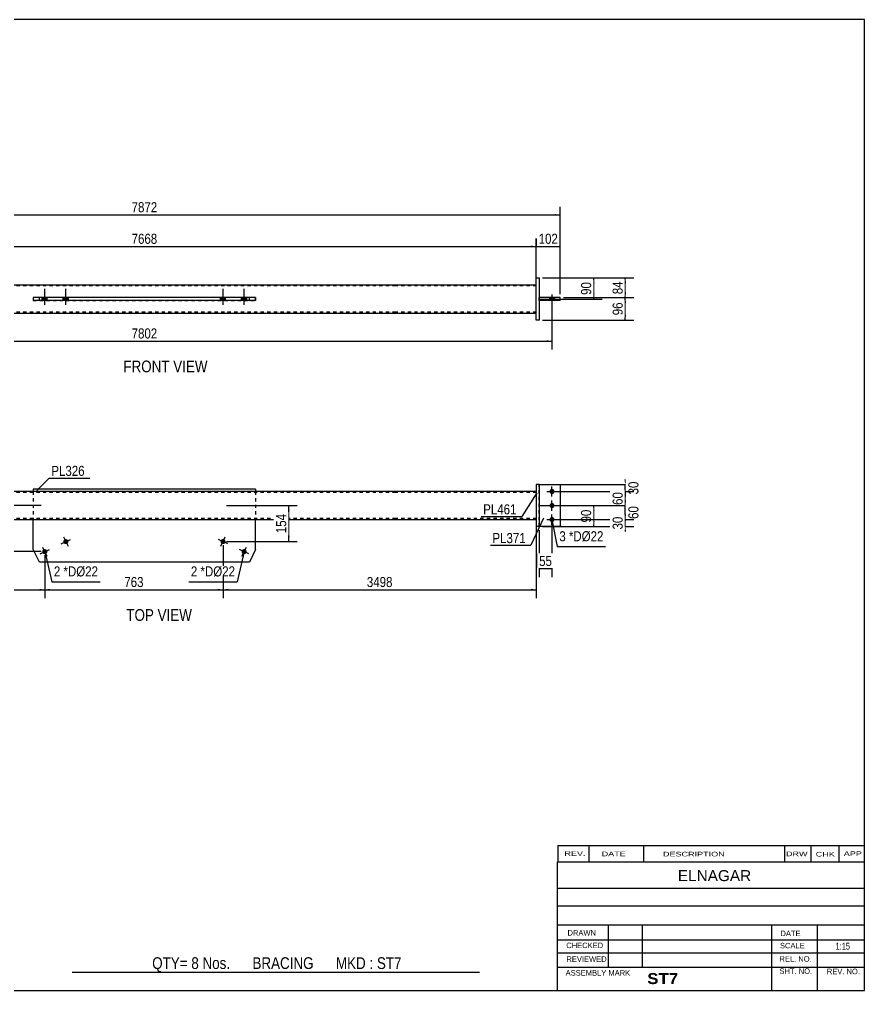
# Model space of a CAD drawing. Header units: millimetres. Extents: x 2 to 405, y 5 to 282.
# Drawn here: x 163.9 to 405, y 5 to 282 of the extents above; entities that cross this region are included whole.
import ezdxf

# ---------------------------------------------------------------- set-up
doc = ezdxf.new("R2010")
doc.units = ezdxf.units.MM
doc.linetypes.add('DXK_LINE_DOT1', pattern=[1.8814, 0.9407, -0.9407])
doc.styles.add('Arial', font='ARIAL.TTF', dxfattribs={"height": 0.2})
doc.styles.add('Arial Bold', font='ARIALBD.TTF', dxfattribs={"height": 0.2})
doc.styles.add('Arial Narrow', font='ARIALN.TTF', dxfattribs={"height": 0.2})

# ---------------------------------------------------------------- blocks, each defined once
blk = doc.blocks.new('Unknown-629095414-1741')
at = {"color": 5, "linetype": 'Continuous'}
for p, q in [((405, 282), (5, 282)), ((5, 282), (5, 5)), ((405, 5), (405, 282)), ((5, 5), (405, 5))]:
    blk.add_line(p, q, dxfattribs=at)
at = {"color": 174, "linetype": 'Continuous', "style": 'Arial'}
blk.add_text('Tekla structures', height=1.9102, rotation=90, dxfattribs=at).set_placement((4.5, 5.5))
blk = doc.blocks.new('Unknown-629095414-11 - 1222')
at = {"color": 0, "linetype": 'Continuous'}
blk.add_wipeout([(217.58, 181.35), (217.58, 184.85), (193.51, 184.85), (193.51, 181.35)], dxfattribs=at)
at = {"color": 6, "linetype": 'Continuous', "style": 'Arial Narrow'}
blk.add_text('FRONT VIEW', height=3.34, dxfattribs=at).set_placement((193.51, 181.35))
blk = doc.blocks.new('Unknown-629095414-12 - 1252')
at = {"color": 0, "linetype": 'Continuous'}
blk.add_wipeout([(213.11, 110.45), (213.11, 113.95), (194.36, 113.95), (194.36, 110.45)], dxfattribs=at)
at = {"color": 6, "linetype": 'Continuous', "style": 'Arial Narrow'}
blk.add_text('TOP VIEW', height=3.34, dxfattribs=at).set_placement((194.36, 110.45))
blk = doc.blocks.new('Part-629095414-1239 - 1222')
at = {"color": 2, "linetype": 'Continuous'}
for p, q in [((318.14, 202.65), (312.14, 202.65)), ((312.14, 201.85), (312.14, 202.65)), ((318.14, 201.85), (318.14, 202.65)), ((318.14, 201.85), (312.14, 201.85))]:
    blk.add_line(p, q, dxfattribs=at)
blk = doc.blocks.new('Part-629095414-1238 - 1222')
at = {"color": 2, "linetype": 'Continuous'}
for p, q in [((231.24, 202.65), (167.82, 202.65)), ((167.82, 202.65), (167.82, 201.85)), ((169.54, 201.85), (169.54, 202.65)), ((229.52, 201.85), (229.52, 202.65)), ((231.24, 202.65), (231.24, 201.85)), ((231.24, 201.85), (167.82, 201.85))]:
    blk.add_line(p, q, dxfattribs=at)
blk = doc.blocks.new('Part-629095414-1240 - 1222')
at = {"color": 2, "linetype": 'Continuous'}
for p, q in [((311.34, 196.25), (311.34, 208.25)), ((311.34, 208.25), (312.14, 208.25)), ((312.14, 208.25), (312.14, 196.25)), ((312.14, 196.25), (311.34, 196.25))]:
    blk.add_line(p, q, dxfattribs=at)
blk = doc.blocks.new('Part-629095414-1243 - 1222')
at = {"color": 2, "linetype": 'Continuous'}
for p, q in [((127.72, 206.25), (87.72, 206.25)), ((271.24, 206.25), (127.82, 206.25)), ((311.34, 206.25), (271.34, 206.25)), ((87.72, 198.25), (127.72, 198.25)), ((127.82, 198.25), (271.24, 198.25)), ((271.34, 198.25), (311.34, 198.25))]:
    blk.add_line(p, q, dxfattribs=at)
at = {"color": 7, "linetype": 'DXK_LINE_DOT1'}
for p, q in [((87.72, 206.25), (87.72, 198.25)), ((127.72, 205.98), (87.72, 205.98)), ((271.24, 205.98), (127.82, 205.98)), ((311.34, 205.98), (271.34, 205.98)), ((311.34, 198.25), (311.34, 206.25)), ((167.82, 202.65), (167.82, 201.85)), ((231.24, 202.65), (167.82, 202.65)), ((231.24, 201.85), (231.24, 202.65)), ((167.82, 201.85), (231.24, 201.85)), ((127.72, 198.52), (87.72, 198.52)), ((271.24, 198.52), (127.82, 198.52)), ((311.34, 198.52), (271.34, 198.52))]:
    blk.add_line(p, q, dxfattribs=at)
blk = doc.blocks.new('Bolt-629095414-1244 - 1222')
at = {"linetype": 'Continuous'}
for points in [[(221.22, 201.85), (222.69, 201.85), (222.69, 202.65), (221.22, 202.65)], [(227.24, 201.85), (228.7, 201.85), (228.7, 202.65), (227.24, 202.65)]]:
    blk.add_hatch(color=3, dxfattribs=at).paths.add_polyline_path(points)
at = {"color": 3, "linetype": 'Continuous'}
for p, q in [((221.95, 200.58), (221.95, 205.12)), ((227.97, 200.58), (227.97, 205.12)), ((221.22, 201.85), (221.22, 202.65)), ((222.69, 201.85), (222.69, 202.65)), ((227.24, 201.85), (227.24, 202.65)), ((228.7, 201.85), (228.7, 202.65))]:
    blk.add_line(p, q, dxfattribs=at)
blk = doc.blocks.new('Bolt-629095414-1245 - 1222')
at = {"linetype": 'Continuous'}
for points in [[(171.82, 202.65), (170.35, 202.65), (170.35, 201.85), (171.82, 201.85)], [(177.84, 202.65), (176.37, 202.65), (176.37, 201.85), (177.84, 201.85)]]:
    blk.add_hatch(color=3, dxfattribs=at).paths.add_polyline_path(points)
at = {"color": 3, "linetype": 'Continuous'}
for p, q in [((171.09, 200.58), (171.09, 205.12)), ((177.11, 200.58), (177.11, 205.12)), ((170.35, 201.85), (170.35, 202.65)), ((171.82, 201.85), (171.82, 202.65)), ((176.37, 201.85), (176.37, 202.65)), ((177.84, 201.85), (177.84, 202.65))]:
    blk.add_line(p, q, dxfattribs=at)
blk = doc.blocks.new('Bolt-629095414-1246 - 1222')
at = {"linetype": 'Continuous'}
blk.add_hatch(color=3, dxfattribs=at).paths.add_polyline_path([(316.54, 202.65), (315.07, 202.65), (315.07, 201.85), (316.54, 201.85)])
blk.add_hatch(color=3, dxfattribs=at).paths.add_polyline_path([(316.54, 202.65), (315.07, 202.65), (315.07, 201.85), (316.54, 201.85)])
blk.add_hatch(color=3, dxfattribs=at).paths.add_polyline_path([(316.54, 202.65), (315.07, 202.65), (315.07, 201.85), (316.54, 201.85)])
at = {"color": 3, "linetype": 'Continuous'}
for p, q in [((315.07, 202.65), (315.07, 201.85)), ((315.07, 202.65), (315.07, 201.85)), ((315.07, 202.65), (315.07, 201.85)), ((315.81, 203.52), (315.81, 198.98)), ((315.81, 203.52), (315.81, 198.98)), ((315.81, 203.52), (315.81, 198.98)), ((316.54, 202.65), (316.54, 201.85)), ((316.54, 202.65), (316.54, 201.85)), ((316.54, 202.65), (316.54, 201.85))]:
    blk.add_line(p, q, dxfattribs=at)
blk = doc.blocks.new('Part-629095414-1253 - 1252')
at = {"color": 2, "linetype": 'Continuous'}
for p, q in [((167.82, 148.02), (167.82, 147.35)), ((231.24, 148.02), (167.82, 148.02)), ((231.24, 148.02), (231.24, 147.35)), ((167.82, 130.85), (167.82, 139.35)), ((231.24, 130.85), (231.24, 139.35)), ((169.54, 127.24), (167.82, 130.85)), ((231.24, 130.85), (229.52, 127.24)), ((229.52, 127.24), (169.54, 127.24))]:
    blk.add_line(p, q, dxfattribs=at)
at = {"color": 7, "linetype": 'DXK_LINE_DOT1'}
for p, q in [((167.82, 147.35), (167.82, 139.35)), ((231.24, 147.35), (231.24, 139.35))]:
    blk.add_line(p, q, dxfattribs=at)
blk = doc.blocks.new('Part-629095414-1254 - 1252')
at = {"color": 2, "linetype": 'Continuous'}
for p, q in [((312.14, 149.35), (318.14, 149.35)), ((318.14, 149.35), (318.14, 137.35)), ((318.14, 137.35), (312.14, 137.35))]:
    blk.add_line(p, q, dxfattribs=at)
at = {"color": 7, "linetype": 'DXK_LINE_DOT1'}
blk.add_line((312.14, 137.35), (312.14, 149.35), dxfattribs=at)
blk = doc.blocks.new('Part-629095414-1255 - 1252')
at = {"color": 2, "linetype": 'Continuous'}
for p, q in [((311.34, 149.35), (311.34, 137.35)), ((312.14, 149.35), (311.34, 149.35)), ((312.14, 149.35), (312.14, 137.35)), ((312.14, 137.35), (311.34, 137.35))]:
    blk.add_line(p, q, dxfattribs=at)
blk = doc.blocks.new('Part-629095414-1258 - 1252')
at = {"color": 2, "linetype": 'Continuous'}
for p, q in [((127.72, 147.35), (87.72, 147.35)), ((271.24, 147.35), (127.82, 147.35)), ((311.34, 147.35), (271.34, 147.35)), ((87.72, 139.35), (127.72, 139.35)), ((127.82, 139.35), (271.24, 139.35)), ((271.34, 139.35), (311.34, 139.35))]:
    blk.add_line(p, q, dxfattribs=at)
at = {"color": 7, "linetype": 'DXK_LINE_DOT1'}
for p, q in [((87.72, 147.35), (87.72, 139.35)), ((127.72, 147.08), (87.72, 147.08)), ((271.24, 147.08), (127.82, 147.08)), ((311.34, 147.08), (271.34, 147.08)), ((311.34, 147.35), (311.34, 139.35)), ((127.72, 139.62), (87.72, 139.62)), ((271.24, 139.62), (127.82, 139.62)), ((311.34, 139.62), (271.34, 139.62))]:
    blk.add_line(p, q, dxfattribs=at)
blk = doc.blocks.new('Bolt-629095414-1259 - 1252')
at = {"linetype": 'Continuous'}
for points in [[(221.64, 132.4, -1), (222.27, 133.73, -1)], [(227.66, 129.53, -1), (228.29, 130.86, -1)]]:
    blk.add_hatch(color=3, dxfattribs=at).paths.add_polyline_path(points)
at = {"color": 3, "linetype": 'Continuous'}
for p, q in [((223.28, 132.43), (220.63, 133.69)), ((221.32, 131.74), (222.58, 134.39)), ((229.3, 129.57), (226.65, 130.83)), ((227.34, 128.87), (228.6, 131.52))]:
    blk.add_line(p, q, dxfattribs=at)
blk = doc.blocks.new('Bolt-629095414-1260 - 1252')
at = {"linetype": 'Continuous'}
for points in [[(176.79, 133.73, -1), (177.42, 132.4, -1)], [(170.77, 130.86, -1), (171.4, 129.53, -1)]]:
    blk.add_hatch(color=3, dxfattribs=at).paths.add_polyline_path(points)
at = {"color": 3, "linetype": 'Continuous'}
for p, q in [((175.78, 132.43), (178.43, 133.69)), ((176.47, 134.39), (177.74, 131.74)), ((169.76, 129.57), (172.41, 130.83)), ((170.46, 131.52), (171.72, 128.87))]:
    blk.add_line(p, q, dxfattribs=at)
blk = doc.blocks.new('Bolt-629095414-1261 - 1252')
at = {"linetype": 'Continuous'}
for points in [[(315.81, 148.08, -1), (315.81, 146.62, -1)], [(315.81, 144.08, -1), (315.81, 142.62, -1)], [(315.81, 140.08, -1), (315.81, 138.62, -1)]]:
    blk.add_hatch(color=3, dxfattribs=at).paths.add_polyline_path(points)
at = {"color": 3, "linetype": 'Continuous'}
for p, q in [((314.34, 147.35), (317.27, 147.35)), ((315.81, 145.88), (315.81, 148.82)), ((315.81, 141.88), (315.81, 144.82)), ((314.34, 143.35), (317.27, 143.35)), ((314.34, 139.35), (317.27, 139.35)), ((315.81, 137.88), (315.81, 140.82))]:
    blk.add_line(p, q, dxfattribs=at)
blk = doc.blocks.new('StraightDimension-629095414-1296 - 1222')
at = {"linetype": 'Continuous'}
for points in [[(312.84, 217), (311.34, 217.25), (312.84, 217.5)], [(316.64, 217.5), (318.14, 217.25), (316.64, 217)]]:
    blk.add_hatch(color=7, dxfattribs=at).paths.add_polyline_path(points)
at = {"color": 7, "linetype": 'Continuous'}
for p, q in [((311.34, 207.25), (311.34, 219.5)), ((318.14, 203.65), (318.14, 219.5)), ((311.34, 217.25), (318.14, 217.25))]:
    blk.add_line(p, q, dxfattribs=at)
at = {"color": 0}
blk.add_wipeout([(318.08, 217.4), (318.08, 221.6), (311.4, 221.6), (311.4, 217.4)], dxfattribs=at)
at = {"color": 3, "style": 'Arial Narrow'}
blk.add_text('102', height=2.863, dxfattribs=at).set_placement((312, 218))
blk = doc.blocks.new('StraightDimension-629095414-1277 - 1222')
at = {"linetype": 'Continuous'}
for points in [[(327.47, 206.75), (327.72, 208.25), (327.97, 206.75)], [(327.97, 203.75), (327.72, 202.25), (327.47, 203.75)]]:
    blk.add_hatch(color=7, dxfattribs=at).paths.add_polyline_path(points)
at = {"color": 7, "linetype": 'Continuous'}
for p, q in [((313.14, 208.25), (330.12, 208.25)), ((327.72, 202.25), (327.72, 208.25)), ((312.34, 202.25), (330.12, 202.25))]:
    blk.add_line(p, q, dxfattribs=at)
at = {"color": 0}
blk.add_wipeout([(327.57, 207.68), (323.37, 207.68), (323.37, 202.82), (327.57, 202.82)], dxfattribs=at)
at = {"color": 3, "style": 'Arial Narrow'}
blk.add_text('90', height=2.863, rotation=90.0002, dxfattribs=at).set_placement((326.97, 203.42))
blk = doc.blocks.new('StraightDimension-629095414-1282 - 1222')
at = {"linetype": 'Continuous'}
for points in [[(336.47, 206.75), (336.72, 208.25), (336.97, 206.75)], [(336.97, 204.15), (336.72, 202.65), (336.47, 204.15)]]:
    blk.add_hatch(color=7, dxfattribs=at).paths.add_polyline_path(points)
at = {"color": 7, "linetype": 'Continuous'}
for p, q in [((313.14, 208.25), (339.12, 208.25)), ((336.72, 202.65), (336.72, 208.25)), ((319.14, 202.65), (339.12, 202.65))]:
    blk.add_line(p, q, dxfattribs=at)
at = {"color": 0}
blk.add_wipeout([(336.57, 207.88), (332.37, 207.88), (332.37, 203.02), (336.57, 203.02)], dxfattribs=at)
at = {"color": 3, "style": 'Arial Narrow'}
blk.add_text('84', height=2.863, rotation=90.0002, dxfattribs=at).set_placement((335.97, 203.62))
blk = doc.blocks.new('StraightDimension-629095414-1283 - 1222')
at = {"linetype": 'Continuous'}
for points in [[(336.47, 201.15), (336.72, 202.65), (336.97, 201.15)], [(336.97, 197.75), (336.72, 196.25), (336.47, 197.75)]]:
    blk.add_hatch(color=7, dxfattribs=at).paths.add_polyline_path(points)
at = {"color": 7, "linetype": 'Continuous'}
for p, q in [((319.14, 202.65), (339.12, 202.65)), ((336.72, 196.25), (336.72, 202.65)), ((313.14, 196.25), (339.12, 196.25))]:
    blk.add_line(p, q, dxfattribs=at)
at = {"color": 0}
blk.add_wipeout([(336.57, 201.88), (332.37, 201.88), (332.37, 197.02), (336.57, 197.02)], dxfattribs=at)
at = {"color": 3, "style": 'Arial Narrow'}
blk.add_text('96', height=2.863, rotation=90.0002, dxfattribs=at).set_placement((335.97, 197.62))
blk = doc.blocks.new('StraightDimension-629095414-1290 - 1222')
at = {"linetype": 'Continuous'}
for points in [[(84.75, 190), (83.25, 190.25), (84.75, 190.5)], [(314.31, 190.5), (315.81, 190.25), (314.31, 190)]]:
    blk.add_hatch(color=7, dxfattribs=at).paths.add_polyline_path(points)
at = {"color": 7, "linetype": 'Continuous'}
for p, q in [((83.25, 200.85), (83.25, 187.85)), ((315.81, 200.85), (315.81, 187.85)), ((83.25, 190.25), (315.81, 190.25))]:
    blk.add_line(p, q, dxfattribs=at)
at = {"color": 0}
blk.add_wipeout([(203.79, 190.4), (203.79, 194.6), (195.27, 194.6), (195.27, 190.4)], dxfattribs=at)
at = {"color": 3, "style": 'Arial Narrow'}
blk.add_text('7802', height=2.863, dxfattribs=at).set_placement((195.87, 191))
blk = doc.blocks.new('StraightDimension-629095414-1297 - 1222')
at = {"linetype": 'Continuous'}
for points in [[(89.22, 217), (87.72, 217.25), (89.22, 217.5)], [(309.84, 217.5), (311.34, 217.25), (309.84, 217)]]:
    blk.add_hatch(color=7, dxfattribs=at).paths.add_polyline_path(points)
at = {"color": 7, "linetype": 'Continuous'}
for p, q in [((87.72, 207.25), (87.72, 219.5)), ((311.34, 207.25), (311.34, 219.5)), ((87.72, 217.25), (311.34, 217.25))]:
    blk.add_line(p, q, dxfattribs=at)
at = {"color": 0}
blk.add_wipeout([(203.79, 217.4), (203.79, 221.6), (195.27, 221.6), (195.27, 217.4)], dxfattribs=at)
at = {"color": 3, "style": 'Arial Narrow'}
blk.add_text('7668', height=2.863, dxfattribs=at).set_placement((195.87, 218))
blk = doc.blocks.new('StraightDimension-629095414-1304 - 1222')
at = {"linetype": 'Continuous'}
for points in [[(82.42, 226), (80.92, 226.25), (82.42, 226.5)], [(316.64, 226.5), (318.14, 226.25), (316.64, 226)]]:
    blk.add_hatch(color=7, dxfattribs=at).paths.add_polyline_path(points)
at = {"color": 7, "linetype": 'Continuous'}
for p, q in [((80.92, 203.65), (80.92, 228.5)), ((318.14, 203.65), (318.14, 228.5)), ((80.92, 226.25), (318.14, 226.25))]:
    blk.add_line(p, q, dxfattribs=at)
at = {"color": 0}
blk.add_wipeout([(203.79, 226.4), (203.79, 230.6), (195.27, 230.6), (195.27, 226.4)], dxfattribs=at)
at = {"color": 3, "style": 'Arial Narrow'}
blk.add_text('7872', height=2.863, dxfattribs=at).set_placement((195.87, 227))
blk = doc.blocks.new('StraightDimension-629095414-1318 - 1252')
at = {"linetype": 'Continuous'}
for points in [[(336.97, 150.85), (336.72, 149.35), (336.47, 150.85)], [(336.47, 145.85), (336.72, 147.35), (336.97, 145.85)]]:
    blk.add_hatch(color=7, dxfattribs=at).paths.add_polyline_path(points)
at = {"color": 7, "linetype": 'Continuous'}
for p, q in [((313.14, 149.35), (338.97, 149.35)), ((316.81, 147.35), (338.97, 147.35)), ((336.72, 147.35), (336.72, 149.35))]:
    blk.add_line(p, q, dxfattribs=at)
at = {"color": 0}
blk.add_wipeout([(341.07, 150.78), (336.87, 150.78), (336.87, 145.92), (341.07, 145.92)], dxfattribs=at)
at = {"color": 3, "style": 'Arial Narrow'}
blk.add_text('30', height=2.863, rotation=90.0002, dxfattribs=at).set_placement((340.47, 146.52))
blk = doc.blocks.new('StraightDimension-629095414-1313 - 1252')
at = {"linetype": 'Continuous'}
for points in [[(327.47, 141.85), (327.72, 143.35), (327.97, 141.85)], [(327.97, 138.85), (327.72, 137.35), (327.47, 138.85)]]:
    blk.add_hatch(color=7, dxfattribs=at).paths.add_polyline_path(points)
at = {"color": 7, "linetype": 'Continuous'}
for p, q in [((312.34, 143.35), (330.12, 143.35)), ((327.72, 137.35), (327.72, 143.35)), ((313.14, 137.35), (330.12, 137.35))]:
    blk.add_line(p, q, dxfattribs=at)
at = {"color": 0}
blk.add_wipeout([(327.57, 142.78), (323.37, 142.78), (323.37, 137.92), (327.57, 137.92)], dxfattribs=at)
at = {"color": 3, "style": 'Arial Narrow'}
blk.add_text('90', height=2.863, rotation=90.0002, dxfattribs=at).set_placement((326.97, 138.52))
blk = doc.blocks.new('StraightDimension-629095414-1319 - 1252')
at = {"linetype": 'Continuous'}
for points in [[(336.47, 145.85), (336.72, 147.35), (336.97, 145.85)], [(336.97, 144.85), (336.72, 143.35), (336.47, 144.85)]]:
    blk.add_hatch(color=7, dxfattribs=at).paths.add_polyline_path(points)
at = {"color": 7, "linetype": 'Continuous'}
for p, q in [((316.81, 147.35), (339.12, 147.35)), ((336.72, 143.35), (336.72, 147.35)), ((316.81, 143.35), (339.12, 143.35))]:
    blk.add_line(p, q, dxfattribs=at)
at = {"color": 0}
blk.add_wipeout([(336.57, 147.78), (332.37, 147.78), (332.37, 142.92), (336.57, 142.92)], dxfattribs=at)
at = {"color": 3, "style": 'Arial Narrow'}
blk.add_text('60', height=2.863, rotation=90.0002, dxfattribs=at).set_placement((335.97, 143.52))
blk = doc.blocks.new('StraightDimension-629095414-1320 - 1252')
at = {"linetype": 'Continuous'}
for points in [[(336.47, 141.85), (336.72, 143.35), (336.97, 141.85)], [(336.97, 140.85), (336.72, 139.35), (336.47, 140.85)]]:
    blk.add_hatch(color=7, dxfattribs=at).paths.add_polyline_path(points)
at = {"color": 7, "linetype": 'Continuous'}
for p, q in [((316.81, 143.35), (338.97, 143.35)), ((336.72, 139.35), (336.72, 143.35)), ((316.81, 139.35), (338.97, 139.35))]:
    blk.add_line(p, q, dxfattribs=at)
at = {"color": 0}
blk.add_wipeout([(341.07, 143.78), (336.87, 143.78), (336.87, 138.92), (341.07, 138.92)], dxfattribs=at)
at = {"color": 3, "style": 'Arial Narrow'}
blk.add_text('60', height=2.863, rotation=90.0002, dxfattribs=at).set_placement((340.47, 139.52))
blk = doc.blocks.new('StraightDimension-629095414-1321 - 1252')
at = {"linetype": 'Continuous'}
for points in [[(336.97, 140.85), (336.72, 139.35), (336.47, 140.85)], [(336.47, 135.85), (336.72, 137.35), (336.97, 135.85)]]:
    blk.add_hatch(color=7, dxfattribs=at).paths.add_polyline_path(points)
at = {"color": 7, "linetype": 'Continuous'}
for p, q in [((316.81, 139.35), (339.12, 139.35)), ((336.72, 137.35), (336.72, 139.35)), ((313.14, 137.35), (339.12, 137.35))]:
    blk.add_line(p, q, dxfattribs=at)
at = {"color": 0}
blk.add_wipeout([(336.57, 140.78), (332.37, 140.78), (332.37, 135.92), (336.57, 135.92)], dxfattribs=at)
at = {"color": 3, "style": 'Arial Narrow'}
blk.add_text('30', height=2.863, rotation=90.0002, dxfattribs=at).set_placement((335.97, 136.52))
blk = doc.blocks.new('StraightDimension-629095414-1334 - 1252')
at = {"linetype": 'Continuous'}
for points in [[(240.47, 141.85), (240.72, 143.35), (240.97, 141.85)], [(240.97, 134.56), (240.72, 133.06), (240.47, 134.56)]]:
    blk.add_hatch(color=7, dxfattribs=at).paths.add_polyline_path(points)
at = {"color": 7, "linetype": 'Continuous'}
for p, q in [((222.95, 143.35), (243.12, 143.35)), ((240.72, 133.06), (240.72, 143.35)), ((222.95, 133.06), (243.12, 133.06))]:
    blk.add_line(p, q, dxfattribs=at)
at = {"color": 0}
blk.add_wipeout([(240.57, 141.55), (236.37, 141.55), (236.37, 134.86), (240.57, 134.86)], dxfattribs=at)
at = {"color": 3, "style": 'Arial Narrow'}
blk.add_text('154', height=2.863, rotation=90.0002, dxfattribs=at).set_placement((239.97, 135.46))
blk = doc.blocks.new('StraightDimension-629095414-1339 - 1252')
at = {"linetype": 'Continuous'}
for points in [[(156.47, 141.85), (156.72, 143.35), (156.97, 141.85)], [(156.97, 131.7), (156.72, 130.2), (156.47, 131.7)]]:
    blk.add_hatch(color=7, dxfattribs=at).paths.add_polyline_path(points)
at = {"color": 7, "linetype": 'Continuous'}
for p, q in [((170.09, 143.35), (154.47, 143.35)), ((156.72, 130.2), (156.72, 143.35)), ((170.09, 130.2), (154.47, 130.2))]:
    blk.add_line(p, q, dxfattribs=at)
at = {"color": 0}
blk.add_wipeout([(156.57, 140.12), (152.37, 140.12), (152.37, 133.43), (156.57, 133.43)], dxfattribs=at)
at = {"color": 3, "style": 'Arial Narrow'}
blk.add_text('197', height=2.863, rotation=90.0002, dxfattribs=at).set_placement((155.97, 134.03))
blk = doc.blocks.new('StraightDimension-629095414-1344 - 1252')
at = {"linetype": 'Continuous'}
for points in [[(313.64, 125.1), (312.14, 125.35), (313.64, 125.6)], [(314.31, 125.6), (315.81, 125.35), (314.31, 125.1)]]:
    blk.add_hatch(color=7, dxfattribs=at).paths.add_polyline_path(points)
at = {"color": 7, "linetype": 'Continuous'}
for p, q in [((312.14, 136.35), (312.14, 122.95)), ((315.81, 138.35), (315.81, 122.95)), ((312.14, 125.35), (315.81, 125.35))]:
    blk.add_line(p, q, dxfattribs=at)
at = {"color": 0}
blk.add_wipeout([(316.4, 125.5), (316.4, 129.7), (311.54, 129.7), (311.54, 125.5)], dxfattribs=at)
at = {"color": 3, "style": 'Arial Narrow'}
blk.add_text('55', height=2.863, dxfattribs=at).set_placement((312.14, 126.1))
blk = doc.blocks.new('StraightDimension-629095414-1355 - 1252')
at = {"linetype": 'Continuous'}
for points in [[(223.45, 119.1), (221.95, 119.35), (223.45, 119.6)], [(309.84, 119.6), (311.34, 119.35), (309.84, 119.1)]]:
    blk.add_hatch(color=7, dxfattribs=at).paths.add_polyline_path(points)
at = {"color": 7, "linetype": 'Continuous'}
for p, q in [((311.34, 138.35), (311.34, 116.95)), ((221.95, 132.06), (221.95, 116.95)), ((221.95, 119.35), (311.34, 119.35))]:
    blk.add_line(p, q, dxfattribs=at)
at = {"color": 0}
blk.add_wipeout([(270.9, 119.5), (270.9, 123.7), (262.39, 123.7), (262.39, 119.5)], dxfattribs=at)
at = {"color": 3, "style": 'Arial Narrow'}
blk.add_text('3498', height=2.863, dxfattribs=at).set_placement((262.99, 120.1))
blk = doc.blocks.new('StraightDimension-629095414-1356 - 1252')
at = {"linetype": 'Continuous'}
for points in [[(172.59, 119.1), (171.09, 119.35), (172.59, 119.6)], [(220.45, 119.6), (221.95, 119.35), (220.45, 119.1)]]:
    blk.add_hatch(color=7, dxfattribs=at).paths.add_polyline_path(points)
at = {"color": 7, "linetype": 'Continuous'}
for p, q in [((221.95, 132.06), (221.95, 116.95)), ((171.09, 129.2), (171.09, 116.95)), ((171.09, 119.35), (221.95, 119.35))]:
    blk.add_line(p, q, dxfattribs=at)
at = {"color": 0}
blk.add_wipeout([(199.86, 119.5), (199.86, 123.7), (193.18, 123.7), (193.18, 119.5)], dxfattribs=at)
at = {"color": 3, "style": 'Arial Narrow'}
blk.add_text('763', height=2.863, dxfattribs=at).set_placement((193.78, 120.1))
blk = doc.blocks.new('StraightDimension-629095414-1357 - 1252')
at = {"linetype": 'Continuous'}
for points in [[(89.22, 119.1), (87.72, 119.35), (89.22, 119.6)], [(169.59, 119.6), (171.09, 119.35), (169.59, 119.1)]]:
    blk.add_hatch(color=7, dxfattribs=at).paths.add_polyline_path(points)
at = {"color": 7, "linetype": 'Continuous'}
for p, q in [((87.72, 138.35), (87.72, 116.95)), ((171.09, 129.2), (171.09, 116.95)), ((87.72, 119.35), (171.09, 119.35))]:
    blk.add_line(p, q, dxfattribs=at)
at = {"color": 0}
blk.add_wipeout([(133.66, 119.5), (133.66, 123.7), (125.15, 123.7), (125.15, 119.5)], dxfattribs=at)
at = {"color": 3, "style": 'Arial Narrow'}
blk.add_text('3407', height=2.863, dxfattribs=at).set_placement((125.75, 120.1))
blk = doc.blocks.new('CBS_CALLOFF-629095414-1775')
at = {"color": 7, "linetype": 'Continuous'}
blk.add_line((178.88, 10.27), (295.11, 10.25), dxfattribs=at)
at = {"color": 3, "linetype": 'Continuous', "style": 'Arial Narrow'}
blk.add_text('QTY= 8 Nos.      BRACING      MKD : ST7', height=3.3405, dxfattribs=at).set_placement((201.74, 11.16))
blk = doc.blocks.new('CBS_NAME_BLOG-629095414-1776')
at = {"color": 7, "linetype": 'Continuous'}
for p, q in [((317.41, 41.75), (404.93, 41.75)), ((317.41, 5.04), (317.41, 41.75)), ((317.41, 34.21), (404.93, 34.21)), ((317.48, 29.16), (405, 29.16)), ((317.41, 23.79), (404.93, 23.79)), ((331.93, 11.68), (331.93, 23.78)), ((341.62, 11.71), (341.62, 23.78)), ((378.53, 5.04), (378.53, 23.77)), ((391.58, 5.04), (391.58, 23.78)), ((317.42, 19.49), (405, 19.51)), ((317.41, 15.74), (404.93, 15.74)), ((317.41, 11.7), (404.93, 11.7)), ((317.41, 5), (405, 5))]:
    blk.add_line(p, q, dxfattribs=at)
at = {"color": 3, "linetype": 'Continuous', "style": 'Arial'}
blk.add_text('ELNAGAR', height=3.133, dxfattribs=at).set_placement((351.73, 36.22))
at = {"color": 3, "linetype": 'Continuous'}
for s, height, style, width, p in [('DRAWN', 1.566, 'Arial', 0.9, (320.24, 20.68)), ('DATE', 1.566, 'Arial', 0.9, (381, 20.52)), ('CHECKED', 1.566, 'Arial', 0.9, (319.89, 17.11)), ('SCALE', 1.566, 'Arial', 0.9, (380.85, 17.04)), ('1:15', 1.957, 'Arial Narrow', 0.9, (396.74, 16.68)), ('REVIEWED', 1.566, 'Arial', 0.9, (319.93, 13.19)), ('REL. NO.', 1.566, 'Arial', 0.9, (380.71, 13.24)), ('SHT. NO.', 1.566, 'Arial', 0.9, (380.71, 9.77)), ('REV. NO.', 1.566, 'Arial', 0.9, (394.23, 9.68)), ('ASSEMBLY MARK', 1.5663, 'Arial', 0.9, (319.71, 9.26)), ('ST7', 3.131, 'Arial Bold', 1.1, (342.99, 6.86))]:
    blk.add_text(s, height=height, dxfattribs=dict(at, style=style, width=width)).set_placement(p)
blk = doc.blocks.new('CBS_REVISION-629095414-1777')
at = {"color": 7, "linetype": 'Continuous'}
for p, q in [((317.49, 46.38), (404.99, 46.38)), ((317.49, 46.38), (317.49, 41.75)), ((326.29, 46.38), (326.29, 41.75)), ((341.88, 46.38), (341.88, 41.81)), ((382.14, 46.38), (382.14, 41.75)), ((389.68, 46.38), (389.68, 41.75)), ((397.63, 46.38), (397.63, 41.75)), ((317.49, 41.75), (404.99, 41.75))]:
    blk.add_line(p, q, dxfattribs=at)
at = {"color": 7, "style": 'Arial Narrow', "width": 1.7}
for s, height, p in [('REV.', 1.326, (319.35, 43.43)), ('DATE', 1.326, (329.98, 43.31)), ('DESCRIPTION', 1.3257, (347.46, 43.26)), ('DRW', 1.326, (382.57, 43.32)), ('CHK', 1.326, (391.06, 43.23)), ('APP', 1.326, (399.06, 43.38))]:
    blk.add_text(s, height=height, dxfattribs=at).set_placement(p)
blk = doc.blocks.new('Mark-629095414-1393 - 1252')
at = {"color": 7, "linetype": 'Continuous'}
blk.add_line((212.18, 121.63), (225.97, 121.63), dxfattribs=at)
at = {"color": 0}
blk.add_wipeout([(214.61, 123.13), (214.61, 126.13), (212.78, 126.13), (212.78, 123.13)], dxfattribs=at)
blk.add_wipeout([(214.61, 123.13), (214.61, 126.13), (212.78, 126.13), (212.78, 123.13)], dxfattribs=at)
blk.add_wipeout([(219.16, 123.13), (219.16, 126.13), (215.51, 126.13), (215.51, 123.13)], dxfattribs=at)
blk.add_wipeout([(219.16, 123.13), (219.16, 126.13), (215.51, 126.13), (215.51, 123.13)], dxfattribs=at)
at = {"color": 3, "style": 'Arial Narrow'}
blk.add_text('2', height=2.86, dxfattribs=at).set_placement((212.78, 123.13))
at = {"color": 0}
blk.add_wipeout([(225.37, 123.13), (225.37, 126.13), (219.16, 126.13), (219.16, 123.13)], dxfattribs=at)
blk.add_wipeout([(225.37, 123.13), (225.37, 126.13), (219.16, 126.13), (219.16, 123.13)], dxfattribs=at)
at = {"color": 7, "linetype": 'Continuous'}
blk.add_line((227.97, 130.2), (225.97, 121.63), dxfattribs=at)
at = {"color": 3, "style": 'Arial Narrow'}
for s, p in [('*D', (215.51, 123.13)), ('Ø22', (219.16, 123.13))]:
    blk.add_text(s, height=2.863, dxfattribs=at).set_placement(p)
blk = doc.blocks.new('Mark-629095414-1366 - 1252')
at = {"color": 0}
blk.add_wipeout([(182.46, 151.8), (182.46, 154.8), (172.96, 154.8), (172.96, 151.8)], dxfattribs=at)
blk.add_wipeout([(182.46, 151.8), (182.46, 154.8), (172.96, 154.8), (172.96, 151.8)], dxfattribs=at)
at = {"color": 7, "linetype": 'Continuous'}
for p, q in [((168.82, 147.67), (172.36, 151.2)), ((172.36, 151.2), (183.96, 151.2))]:
    blk.add_line(p, q, dxfattribs=at)
at = {"color": 3, "style": 'Arial Narrow'}
blk.add_text('PL326', height=2.863, dxfattribs=at).set_placement((172.96, 151.8))
blk = doc.blocks.new('Mark-629095414-1369 - 1252')
at = {"color": 7, "linetype": 'Continuous'}
blk.add_line((313.36, 139.77), (309.82, 132.03), dxfattribs=at)
at = {"color": 0}
blk.add_wipeout([(308.32, 132.63), (308.32, 135.63), (298.82, 135.63), (298.82, 132.63)], dxfattribs=at)
blk.add_wipeout([(308.32, 132.63), (308.32, 135.63), (298.82, 135.63), (298.82, 132.63)], dxfattribs=at)
at = {"color": 7, "linetype": 'Continuous'}
blk.add_line((298.22, 132.03), (309.82, 132.03), dxfattribs=at)
at = {"color": 3, "style": 'Arial Narrow'}
blk.add_text('PL371', height=2.863, dxfattribs=at).set_placement((298.82, 132.63))
blk = doc.blocks.new('Mark-629095414-1372 - 1252')
at = {"color": 7, "linetype": 'Continuous'}
blk.add_line((311.52, 146.93), (307.19, 140.23), dxfattribs=at)
at = {"color": 0}
blk.add_wipeout([(305.69, 140.83), (305.69, 143.83), (296.18, 143.83), (296.18, 140.83)], dxfattribs=at)
blk.add_wipeout([(305.69, 140.83), (305.69, 143.83), (296.18, 143.83), (296.18, 140.83)], dxfattribs=at)
at = {"color": 7, "linetype": 'Continuous'}
blk.add_line((295.58, 140.23), (307.19, 140.23), dxfattribs=at)
at = {"color": 3, "style": 'Arial Narrow'}
blk.add_text('PL461', height=2.863, dxfattribs=at).set_placement((296.18, 140.83))
blk = doc.blocks.new('Mark-629095414-1394 - 1252')
at = {"color": 7, "linetype": 'Continuous'}
blk.add_line((173.09, 121.63), (186.88, 121.63), dxfattribs=at)
at = {"color": 0}
blk.add_wipeout([(175.52, 123.13), (175.52, 126.13), (173.69, 126.13), (173.69, 123.13)], dxfattribs=at)
blk.add_wipeout([(175.52, 123.13), (175.52, 126.13), (173.69, 126.13), (173.69, 123.13)], dxfattribs=at)
at = {"color": 7, "linetype": 'Continuous'}
blk.add_line((171.09, 130.2), (173.09, 121.63), dxfattribs=at)
at = {"color": 0}
blk.add_wipeout([(180.07, 123.13), (180.07, 126.13), (176.42, 126.13), (176.42, 123.13)], dxfattribs=at)
blk.add_wipeout([(180.07, 123.13), (180.07, 126.13), (176.42, 126.13), (176.42, 123.13)], dxfattribs=at)
at = {"color": 3, "style": 'Arial Narrow'}
blk.add_text('2', height=2.86, dxfattribs=at).set_placement((173.69, 123.13))
at = {"color": 0}
blk.add_wipeout([(186.28, 123.13), (186.28, 126.13), (180.07, 126.13), (180.07, 123.13)], dxfattribs=at)
blk.add_wipeout([(186.28, 123.13), (186.28, 126.13), (180.07, 126.13), (180.07, 123.13)], dxfattribs=at)
at = {"color": 3, "style": 'Arial Narrow'}
for s, p in [('*D', (176.42, 123.13)), ('Ø22', (180.07, 123.13))]:
    blk.add_text(s, height=2.863, dxfattribs=at).set_placement(p)
blk = doc.blocks.new('Mark-629095414-1395 - 1252')
at = {"color": 7, "linetype": 'Continuous'}
blk.add_line((317.31, 131.65), (331.1, 131.65), dxfattribs=at)
at = {"color": 0}
blk.add_wipeout([(319.73, 133.15), (319.73, 136.15), (317.91, 136.15), (317.91, 133.15)], dxfattribs=at)
blk.add_wipeout([(319.73, 133.15), (319.73, 136.15), (317.91, 136.15), (317.91, 133.15)], dxfattribs=at)
at = {"color": 7, "linetype": 'Continuous'}
blk.add_line((315.81, 139.35), (317.31, 131.65), dxfattribs=at)
at = {"color": 0}
blk.add_wipeout([(324.28, 133.15), (324.28, 136.15), (320.63, 136.15), (320.63, 133.15)], dxfattribs=at)
blk.add_wipeout([(324.28, 133.15), (324.28, 136.15), (320.63, 136.15), (320.63, 133.15)], dxfattribs=at)
at = {"color": 3, "style": 'Arial Narrow'}
blk.add_text('3', height=2.86, dxfattribs=at).set_placement((317.91, 133.15))
at = {"color": 0}
blk.add_wipeout([(330.5, 133.15), (330.5, 136.15), (324.28, 136.15), (324.28, 133.15)], dxfattribs=at)
blk.add_wipeout([(330.5, 133.15), (330.5, 136.15), (324.28, 136.15), (324.28, 133.15)], dxfattribs=at)
at = {"color": 3, "style": 'Arial Narrow'}
for s, p in [('*D', (320.63, 133.15)), ('Ø22', (324.28, 133.15))]:
    blk.add_text(s, height=2.863, dxfattribs=at).set_placement(p)

msp = doc.modelspace()

# ---------------------------------------------------------------- block references
for name in ['Unknown-629095414-1741', 'Part-629095414-1240 - 1222', 'Part-629095414-1243 - 1222', 'Bolt-629095414-1245 - 1222', 'Bolt-629095414-1244 - 1222', 'Part-629095414-1238 - 1222', 'Part-629095414-1239 - 1222', 'Bolt-629095414-1246 - 1222', 'Part-629095414-1258 - 1252', 'Part-629095414-1253 - 1252', 'Part-629095414-1255 - 1252', 'Part-629095414-1254 - 1252', 'Bolt-629095414-1261 - 1252', 'Bolt-629095414-1260 - 1252', 'Bolt-629095414-1259 - 1252', 'CBS_REVISION-629095414-1777', 'CBS_NAME_BLOG-629095414-1776', 'CBS_CALLOFF-629095414-1775']:
    msp.add_blockref(name, (0, 0))

# ---------------------------------------------------------------- next in the draw order: block references
for name in ['StraightDimension-629095414-1296 - 1222', 'Unknown-629095414-11 - 1222', 'Mark-629095414-1366 - 1252', 'StraightDimension-629095414-1318 - 1252', 'StraightDimension-629095414-1339 - 1252', 'StraightDimension-629095414-1334 - 1252', 'StraightDimension-629095414-1313 - 1252', 'Unknown-629095414-12 - 1252']:
    msp.add_blockref(name, (0, 0))

# ---------------------------------------------------------------- next in the draw order: block references
for name in ['StraightDimension-629095414-1277 - 1222', 'StraightDimension-629095414-1319 - 1252']:
    msp.add_blockref(name, (0, 0))

# ---------------------------------------------------------------- next in the draw order: block references
for name in ['StraightDimension-629095414-1297 - 1222', 'StraightDimension-629095414-1282 - 1222', 'StraightDimension-629095414-1320 - 1252']:
    msp.add_blockref(name, (0, 0))

# ---------------------------------------------------------------- next in the draw order: block references
for name in ['StraightDimension-629095414-1283 - 1222', 'StraightDimension-629095414-1321 - 1252']:
    msp.add_blockref(name, (0, 0))

# ---------------------------------------------------------------- next in the draw order: block references
for name in ['StraightDimension-629095414-1304 - 1222', 'StraightDimension-629095414-1290 - 1222', 'StraightDimension-629095414-1344 - 1252']:
    msp.add_blockref(name, (0, 0))

# ---------------------------------------------------------------- next in the draw order: block references
for name in ['Mark-629095414-1395 - 1252', 'StraightDimension-629095414-1355 - 1252']:
    msp.add_blockref(name, (0, 0))

# ---------------------------------------------------------------- next in the draw order: block references
for name in ['Mark-629095414-1369 - 1252', 'StraightDimension-629095414-1356 - 1252']:
    msp.add_blockref(name, (0, 0))

# ---------------------------------------------------------------- next in the draw order: block references
for name in ['Mark-629095414-1372 - 1252', 'StraightDimension-629095414-1357 - 1252', 'Mark-629095414-1393 - 1252']:
    msp.add_blockref(name, (0, 0))

# ---------------------------------------------------------------- next in the draw order: block references
msp.add_blockref('Mark-629095414-1394 - 1252', (0, 0))

doc.saveas('drawing.dxf')
